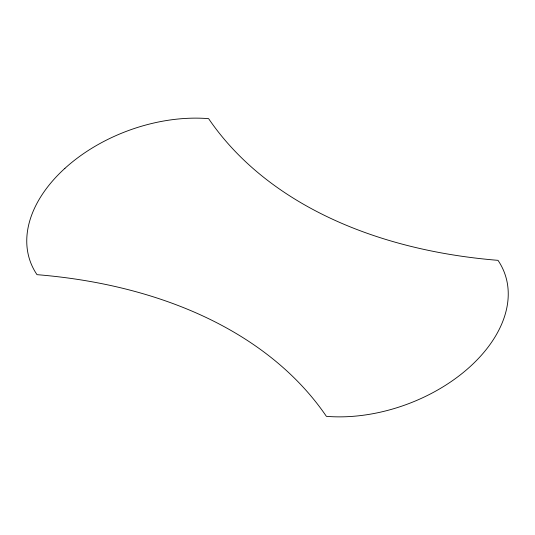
<?xml version="1.0" encoding="UTF-8"?>
<svg xmlns="http://www.w3.org/2000/svg" width="535" height="535" viewBox="0 0 535 535"><rect width="100%" height="100%" fill="white"/><g stroke="black" fill="none" stroke-linecap="round" stroke-linejoin="round"><path stroke-width="0.8" d="M64.936 168.324A137.074 89.205 -20.3 0 0 37.009 274.662A548.301 356.818 -20.3 0 1 326.383 416.344A137.074 89.205 -20.3 0 0 470.064 366.676A137.074 89.205 -20.3 0 0 497.991 260.338A548.301 356.818 -20.3 0 1 208.617 118.656A137.074 89.205 -20.3 0 0 64.936 168.324"/></g></svg>
